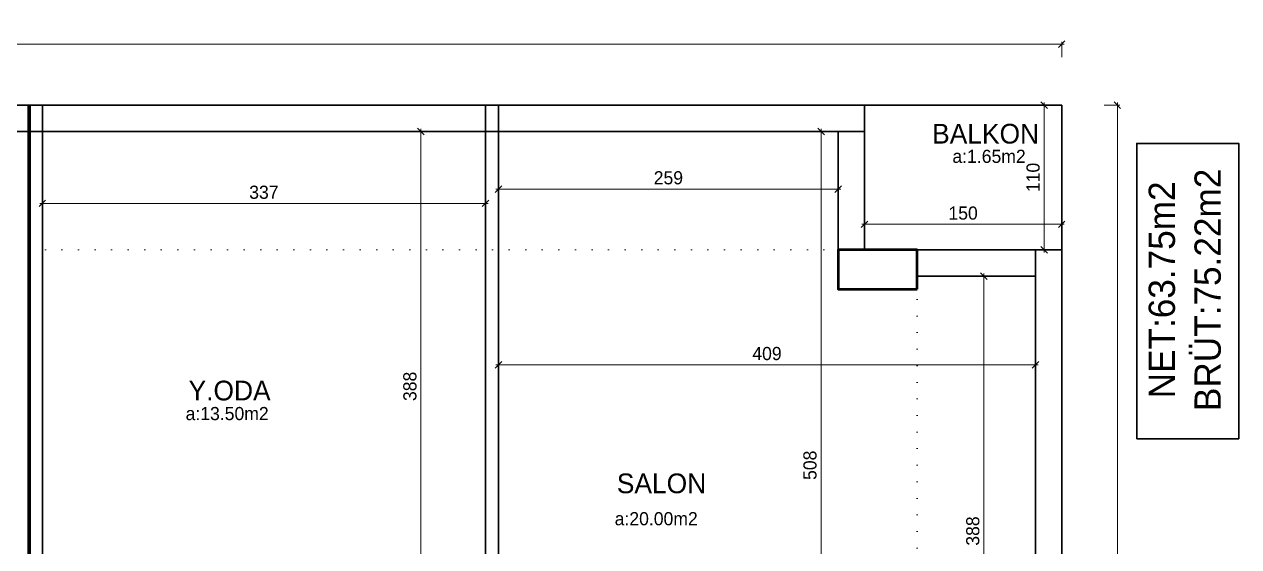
# Model space of a CAD drawing. Header units: centimetres. Extents: x 562865 to 1310255, y -148070 to 32737.
# Drawn here: x 587810 to 588734, y -12099 to -11702 of the extents above; entities that cross this region are included whole.
import ezdxf
from ezdxf.enums import TextEntityAlignment as Align

# ---------------------------------------------------------------- set-up
doc = ezdxf.new("R2010")
doc.units = ezdxf.units.CM
doc.header["$LTSCALE"] = 2.5
doc.linetypes.add('DOT', pattern=[0.25, 0, -0.25])
doc.layers.get('0').update_dxf_attribs({"color": 86})
for name, color, linetype, lineweight in [('ADAKENARI', 18, 'Continuous', 5), ('DUVAR', 4, 'Continuous', 30), ('GÖRÜNÜŞLER', 96, 'Continuous', 25), ('iç ölçü', 106, 'Continuous', 18), ('kolon', 1, 'Continuous', 53)]:
    doc.layers.add(name, color=color, linetype=linetype, lineweight=lineweight)
doc.layers.add('alan', color=7, linetype='Continuous')
doc.layers.add('mahal', color=7, linetype='Continuous')
doc.styles.add('PINAR', font='comic.ttf')
doc.dimstyles.new('TEMİZ ÖLÇÜ', dxfattribs={"dimtxt": 10, "dimasz": 5, "dimexe": 1.8, "dimexo": 0.625, "dimgap": 3, "dimtad": 1, "dimdec": 0, "dimrnd": 0.5, "dimzin": 1, "dimdsep": 46, "dimtxsty": 'PINAR', "dimblk": 'OBLIQUE', "dimcen": 0.9, "dimdle": 2, "dimclrd": 256, "dimclre": 256, "dimclrt": 7, "dimadec": 0, "dimazin": 0, "dimtfac": 1, "dimtdec": 0, "dimtofl": 0, "dimtmove": 2, "dimatfit": 2, "dimfxl": 10, "dimfxlon": 1, "dimlwd": -1, "dimlwe": -1, "dimarcsym": 0})

# ---------------------------------------------------------------- blocks, each defined once
blk = doc.blocks.new('_Oblique')
at = {"color": 0, "linetype": 'ByBlock', "lineweight": -2}
blk.add_line((-0.5, -0.5), (0.5, 0.5), dxfattribs=at)
blk = doc.blocks.new('*D842')
at = {"layer": 'Defpoints', "color": 0}
for p in [(588170.76, -11798.2), (588579.09, -11798.2), (588579.09, -11961.11)]:
    blk.add_point(p, dxfattribs=at)
at = {"layer": 'iç ölçü'}
for p, q in [((588170.76, -11951.11), (588170.76, -11962.91)), ((588579.09, -11951.11), (588579.09, -11962.91)), ((588168.76, -11961.11), (588581.09, -11961.11))]:
    blk.add_line(p, q, dxfattribs=at)
at = {"layer": 'iç ölçü', "linetype": 'ByBlock', "xscale": 5, "yscale": 5, "zscale": 5, "rotation": 180}
blk.add_blockref('_Oblique', (588170.76, -11961.11), dxfattribs=at)
at = {"layer": 'iç ölçü', "linetype": 'ByBlock', "xscale": 5, "yscale": 5, "zscale": 5}
blk.add_blockref('_Oblique', (588579.09, -11961.11), dxfattribs=at)
at = {"layer": 'iç ölçü', "color": 7, "insert": (588374.92, -11952.51), "char_height": 10, "attachment_point": 5, "style": 'PINAR'}
blk.add_mtext('409', dxfattribs=at)
blk = doc.blocks.new('*D843')
at = {"layer": 'Defpoints', "color": 0}
for p in [(588399.88, -11783.56), (588416.15, -11783.56), (588399.88, -12291.28)]:
    blk.add_point(p, dxfattribs=at)
at = {"layer": 'iç ölçü'}
for p, q in [((588406.15, -11783.56), (588417.95, -11783.56)), ((588416.15, -12293.28), (588416.15, -11781.56)), ((588406.15, -12291.28), (588417.95, -12291.28))]:
    blk.add_line(p, q, dxfattribs=at)
at = {"layer": 'iç ölçü', "linetype": 'ByBlock', "xscale": 5, "yscale": 5, "zscale": 5}
for p, rotation in [((588416.15, -11783.56), 90), ((588416.15, -12291.28), 270)]:
    blk.add_blockref('_Oblique', p, dxfattribs=dict(at, rotation=rotation))
at = {"layer": 'iç ölçü', "color": 7, "insert": (588407.68, -12037.42), "char_height": 10, "attachment_point": 5, "rotation": 90, "style": 'PINAR'}
blk.add_mtext('508', dxfattribs=at)
blk = doc.blocks.new('*D844')
at = {"layer": 'Defpoints', "color": 0}
for p in [(588537.69, -11893.56), (588537.69, -12281.28), (588539.86, -12281.28)]:
    blk.add_point(p, dxfattribs=at)
at = {"layer": 'iç ölçü'}
for p, q in [((588538.32, -11893.56), (588541.66, -11893.56)), ((588539.86, -11891.56), (588539.86, -12283.28)), ((588538.32, -12281.28), (588541.66, -12281.28))]:
    blk.add_line(p, q, dxfattribs=at)
at = {"layer": 'iç ölçü', "linetype": 'ByBlock', "xscale": 5, "yscale": 5, "zscale": 5}
for p, rotation in [((588539.86, -11893.56), 90), ((588539.86, -12281.28), 270)]:
    blk.add_blockref('_Oblique', p, dxfattribs=dict(at, rotation=rotation))
at = {"layer": 'iç ölçü', "color": 7, "insert": (588531.5, -12087.42), "char_height": 10, "attachment_point": 5, "rotation": 90, "style": 'PINAR'}
blk.add_mtext('388', dxfattribs=at)
blk = doc.blocks.new('*D845')
at = {"layer": 'Defpoints', "color": 0}
for p in [(588170.76, -11827.42), (588170.76, -11838.56), (588429.09, -11838.56)]:
    blk.add_point(p, dxfattribs=at)
at = {"layer": 'iç ölçü'}
for p, q in [((588431.09, -11827.42), (588168.76, -11827.42)), ((588170.76, -11837.42), (588170.76, -11825.62)), ((588429.09, -11837.42), (588429.09, -11825.62))]:
    blk.add_line(p, q, dxfattribs=at)
at = {"layer": 'iç ölçü', "linetype": 'ByBlock', "xscale": 5, "yscale": 5, "zscale": 5, "rotation": 180}
blk.add_blockref('_Oblique', (588170.76, -11827.42), dxfattribs=at)
at = {"layer": 'iç ölçü', "linetype": 'ByBlock', "xscale": 5, "yscale": 5, "zscale": 5}
blk.add_blockref('_Oblique', (588429.09, -11827.42), dxfattribs=at)
at = {"layer": 'iç ölçü', "color": 7, "insert": (588299.92, -11818.87), "char_height": 10, "attachment_point": 5, "style": 'PINAR'}
blk.add_mtext('259', dxfattribs=at)
blk = doc.blocks.new('*D846')
at = {"layer": 'Defpoints', "color": 0}
for p in [(587823.76, -11838.25), (587823.76, -11855.6), (588160.76, -11855.6)]:
    blk.add_point(p, dxfattribs=at)
at = {"layer": 'iç ölçü'}
for p, q in [((588162.76, -11838.25), (587821.76, -11838.25)), ((587823.76, -11848.25), (587823.76, -11836.45)), ((588160.76, -11848.25), (588160.76, -11836.45))]:
    blk.add_line(p, q, dxfattribs=at)
at = {"layer": 'iç ölçü', "linetype": 'ByBlock', "xscale": 5, "yscale": 5, "zscale": 5, "rotation": 180}
blk.add_blockref('_Oblique', (587823.76, -11838.25), dxfattribs=at)
at = {"layer": 'iç ölçü', "linetype": 'ByBlock', "xscale": 5, "yscale": 5, "zscale": 5}
blk.add_blockref('_Oblique', (588160.76, -11838.25), dxfattribs=at)
at = {"layer": 'iç ölçü', "color": 7, "insert": (587992.26, -11829.86), "char_height": 10, "attachment_point": 5, "style": 'PINAR'}
blk.add_mtext('337', dxfattribs=at)
blk = doc.blocks.new('WRSETHSRTH')
at = {"layer": 'ADAKENARI', "color": 2, "linetype": 'DOT', "ltscale": 20}
blk.add_lwpolyline([(588489.09, -15266.74), (588489.09, -15824.46), (586868.44, -15824.46), (586868.44, -15266.74)], close=True, dxfattribs=at)
blk = doc.blocks.new('*D836')
at = {"layer": 'Defpoints', "color": 0}
for p in [(588049.26, -11783.56), (588105.69, -12171.28), (588111.72, -12171.28)]:
    blk.add_point(p, dxfattribs=at)
at = {"layer": 'iç ölçü'}
for p, q in [((588101.72, -11783.56), (588113.52, -11783.56)), ((588111.72, -11781.56), (588111.72, -12173.28)), ((588106.31, -12171.28), (588113.52, -12171.28))]:
    blk.add_line(p, q, dxfattribs=at)
at = {"layer": 'iç ölçü', "linetype": 'ByBlock', "xscale": 5, "yscale": 5, "zscale": 5}
for p, rotation in [((588111.72, -11783.56), 90), ((588111.72, -12171.28), 270)]:
    blk.add_blockref('_Oblique', p, dxfattribs=dict(at, rotation=rotation))
at = {"layer": 'iç ölçü', "color": 7, "insert": (588103.37, -11977.42), "char_height": 10, "attachment_point": 5, "rotation": 90, "style": 'PINAR'}
blk.add_mtext('388', dxfattribs=at)
blk = doc.blocks.new('*D921')
at = {"layer": 'Defpoints', "color": 0}
for p in [(588559.99, -11763.56), (588564.71, -11873.56), (588585.78, -11873.56)]:
    blk.add_point(p, dxfattribs=at)
at = {"layer": 'iç ölçü'}
for p, q in [((588575.78, -11763.56), (588587.58, -11763.56)), ((588585.78, -11761.56), (588585.78, -11875.56)), ((588575.78, -11873.56), (588587.58, -11873.56))]:
    blk.add_line(p, q, dxfattribs=at)
at = {"layer": 'iç ölçü', "linetype": 'ByBlock', "xscale": 5, "yscale": 5, "zscale": 5}
for p, rotation in [((588585.78, -11763.56), 90), ((588585.78, -11873.56), 270)]:
    blk.add_blockref('_Oblique', p, dxfattribs=dict(at, rotation=rotation))
at = {"layer": 'iç ölçü', "color": 7, "insert": (588577.38, -11818.56), "char_height": 10, "attachment_point": 5, "rotation": 90, "style": 'PINAR'}
blk.add_mtext('110', dxfattribs=at)
blk = doc.blocks.new('*D922')
at = {"layer": 'Defpoints', "color": 0}
for p in [(588449.09, -11854.19), (588449.09, -11859.22), (588599.09, -11859.22)]:
    blk.add_point(p, dxfattribs=at)
at = {"layer": 'iç ölçü'}
for p, q in [((588601.09, -11854.19), (588447.09, -11854.19)), ((588449.09, -11858.59), (588449.09, -11852.39)), ((588599.09, -11858.59), (588599.09, -11852.39))]:
    blk.add_line(p, q, dxfattribs=at)
at = {"layer": 'iç ölçü', "linetype": 'ByBlock', "xscale": 5, "yscale": 5, "zscale": 5, "rotation": 180}
blk.add_blockref('_Oblique', (588449.09, -11854.19), dxfattribs=at)
at = {"layer": 'iç ölçü', "linetype": 'ByBlock', "xscale": 5, "yscale": 5, "zscale": 5}
blk.add_blockref('_Oblique', (588599.09, -11854.19), dxfattribs=at)
at = {"layer": 'iç ölçü', "color": 7, "insert": (588524.09, -11845.7), "char_height": 10, "attachment_point": 5, "style": 'PINAR'}
blk.add_mtext('150', dxfattribs=at)
blk = doc.blocks.new('*D931')
at = {"layer": 'Defpoints', "color": 0}
for p in [(588599.09, -11717.11), (586758.44, -11763.56), (588599.09, -11763.56)]:
    blk.add_point(p, dxfattribs=at)
at = {"layer": 'iç ölçü'}
for p, q in [((586756.44, -11717.11), (588601.09, -11717.11)), ((586758.44, -11727.11), (586758.44, -11715.31)), ((588599.09, -11727.11), (588599.09, -11715.31))]:
    blk.add_line(p, q, dxfattribs=at)
at = {"layer": 'iç ölçü', "linetype": 'ByBlock', "xscale": 5, "yscale": 5, "zscale": 5, "rotation": 180}
blk.add_blockref('_Oblique', (586758.44, -11717.11), dxfattribs=at)
at = {"layer": 'iç ölçü', "linetype": 'ByBlock', "xscale": 5, "yscale": 5, "zscale": 5}
blk.add_blockref('_Oblique', (588599.09, -11717.11), dxfattribs=at)
at = {"layer": 'iç ölçü', "color": 7, "lineweight": 120, "insert": (587678.76, -11708.65), "char_height": 10, "attachment_point": 5, "style": 'PINAR'}
blk.add_mtext('1841', dxfattribs=at)
blk = doc.blocks.new('*D932')
at = {"layer": 'Defpoints', "color": 0}
for p in [(588599.09, -11763.56), (588599.09, -12541.28), (588641.42, -12541.28)]:
    blk.add_point(p, dxfattribs=at)
at = {"layer": 'iç ölçü'}
for p, q in [((588631.42, -11763.56), (588643.22, -11763.56)), ((588641.42, -11761.56), (588641.42, -12543.28)), ((588631.42, -12541.28), (588643.22, -12541.28))]:
    blk.add_line(p, q, dxfattribs=at)
at = {"layer": 'iç ölçü', "linetype": 'ByBlock', "xscale": 5, "yscale": 5, "zscale": 5}
for p, rotation in [((588641.42, -11763.56), 90), ((588641.42, -12541.28), 270)]:
    blk.add_blockref('_Oblique', p, dxfattribs=dict(at, rotation=rotation))
at = {"layer": 'iç ölçü', "color": 7, "lineweight": 120, "insert": (588633.02, -12152.42), "char_height": 10, "attachment_point": 5, "rotation": 90, "style": 'PINAR'}
blk.add_mtext('778', dxfattribs=at)

msp = doc.modelspace()

# ---------------------------------------------------------------- linework, layer by layer
at = {"layer": 'DUVAR'}
for p, q in [((588599.09, -11763.56), (586758.44, -11763.56)), ((587823.76, -12246.28), (587823.76, -11763.56)), ((588160.76, -12191.55), (588160.76, -11763.56)), ((588170.76, -12191.55), (588170.76, -11763.56)), ((588449.09, -11873.56), (588449.09, -11763.56)), ((588599.09, -12541.28), (588599.09, -11763.56)), ((588449.09, -11783.56), (586908.44, -11783.56)), ((588429.09, -11873.56), (588429.09, -11783.56)), ((588449.09, -11873.56), (588599.09, -11873.56)), ((588579.09, -12291.28), (588579.09, -11873.56)), ((588489.09, -11893.56), (588579.09, -11893.56))]:
    msp.add_line(p, q, dxfattribs=at)
at = {"layer": 'GÖRÜNÜŞLER', "lineweight": 30}
msp.add_lwpolyline([(588656.16, -12017.21), (588656.16, -11792.63), (588733.73, -11792.63), (588733.73, -12017.21)], close=True, dxfattribs=at)
at = {"layer": 'iç ölçü'}
for p, q in [((587823.76, -11763.56), (587813.76, -11763.56)), ((588599.09, -11763.56), (587823.76, -11763.56)), ((588599.09, -12541.28), (588599.09, -11763.56))]:
    msp.add_line(p, q, dxfattribs=at)
at = {"layer": 'kolon', "color": 6, "lineweight": 120}
msp.add_line((587813.76, -11763.56), (587813.76, -12256.28), dxfattribs=at)
at = {"layer": 'kolon'}
msp.add_lwpolyline([(588489.09, -11903.56), (588489.09, -11873.56), (588429.09, -11873.56), (588429.09, -11903.56)], close=True, dxfattribs=at)

# ---------------------------------------------------------------- block references
at = {"layer": 'iç ölçü'}
msp.add_blockref('WRSETHSRTH', (0, 3393.18), dxfattribs=at)

# ---------------------------------------------------------------- texts
at = {"layer": 'alan', "style": 'PINAR'}
for s, p in [('a:1.65m2', (588543.83, -11807.48)), ('a:13.50m2 ', (587966.17, -12003.09)), ('a:20.00m2', (588290.67, -12083.05))]:
    msp.add_text(s, height=10, dxfattribs=at).set_placement(p, align=Align.CENTER)
at = {"layer": 'alan', "lineweight": 90, "style": 'PINAR'}
for s, p in [('BRÜT:75.22m2', (588720.09, -11904.05)), ('NET:63.75m2', (588685.25, -11904.05))]:
    msp.add_text(s, height=20, rotation=90, dxfattribs=at).set_placement(p, align=Align.CENTER)
at = {"layer": 'mahal', "style": 'PINAR'}
for s, p in [('BALKON', (588541.23, -11792.78)), ('Y.ODA', (587966.17, -11988.09)), ('SALON', (588294.7, -12058.67))]:
    msp.add_text(s, height=15, dxfattribs=at).set_placement(p, align=Align.CENTER)

# ---------------------------------------------------------------- dimensions: what is measured, and where the dimension line sits
at = {"layer": 'iç ölçü', "color": 6, "lineweight": 120}
dim = msp.add_linear_dim(base=(588599.09, -11717.11), p1=(586758.44, -11763.56), p2=(588599.09, -11763.56), dimstyle='TEMİZ ÖLÇÜ', override={"dimarcsym": 1}, dxfattribs=at)
dim.commit()
dim.dimension.update_dxf_attribs({"geometry": '*D931', "text_midpoint": (587678.76, -11708.65)})
at = {"layer": 'iç ölçü'}
for base, p1, p2, picture, middle in [((588585.78, -11873.56), (588559.99, -11763.56), (588564.71, -11873.56), '*D921', (588577.38, -11818.56)), ((588111.72, -12171.28), (588049.26, -11783.56), (588105.69, -12171.28), '*D836', (588103.37, -11977.42)), ((588416.15, -11783.56), (588399.88, -12291.28), (588399.88, -11783.56), '*D843', (588407.68, -12037.42)), ((588539.86, -12281.28), (588537.69, -11893.56), (588537.69, -12281.28), '*D844', (588531.5, -12087.42))]:
    dim = msp.add_linear_dim(base=base, p1=p1, p2=p2, angle=90, dimstyle='TEMİZ ÖLÇÜ', override={"dimarcsym": 1}, dxfattribs=at)
    dim.commit()
    dim.dimension.update_dxf_attribs({"geometry": picture, "text_midpoint": middle})
at = {"layer": 'iç ölçü', "color": 6, "lineweight": 120}
dim = msp.add_linear_dim(base=(588641.42, -12541.28), p1=(588599.09, -11763.56), p2=(588599.09, -12541.28), angle=90, dimstyle='TEMİZ ÖLÇÜ', override={"dimarcsym": 1}, dxfattribs=at)
dim.commit()
dim.dimension.update_dxf_attribs({"geometry": '*D932', "text_midpoint": (588633.02, -12152.42)})
at = {"layer": 'iç ölçü'}
for base, p1, p2, picture, middle in [((588579.09, -11961.11), (588170.76, -11798.2), (588579.09, -11798.2), '*D842', (588374.92, -11952.51)), ((588170.76, -11827.42), (588429.09, -11838.56), (588170.76, -11838.56), '*D845', (588299.92, -11818.87)), ((587823.76, -11838.25), (588160.76, -11855.6), (587823.76, -11855.6), '*D846', (587992.26, -11829.86)), ((588449.09, -11854.19), (588599.09, -11859.22), (588449.09, -11859.22), '*D922', (588524.09, -11845.7))]:
    dim = msp.add_linear_dim(base=base, p1=p1, p2=p2, dimstyle='TEMİZ ÖLÇÜ', override={"dimarcsym": 1}, dxfattribs=at)
    dim.commit()
    dim.dimension.update_dxf_attribs({"geometry": picture, "text_midpoint": middle})

doc.saveas('drawing.dxf')
